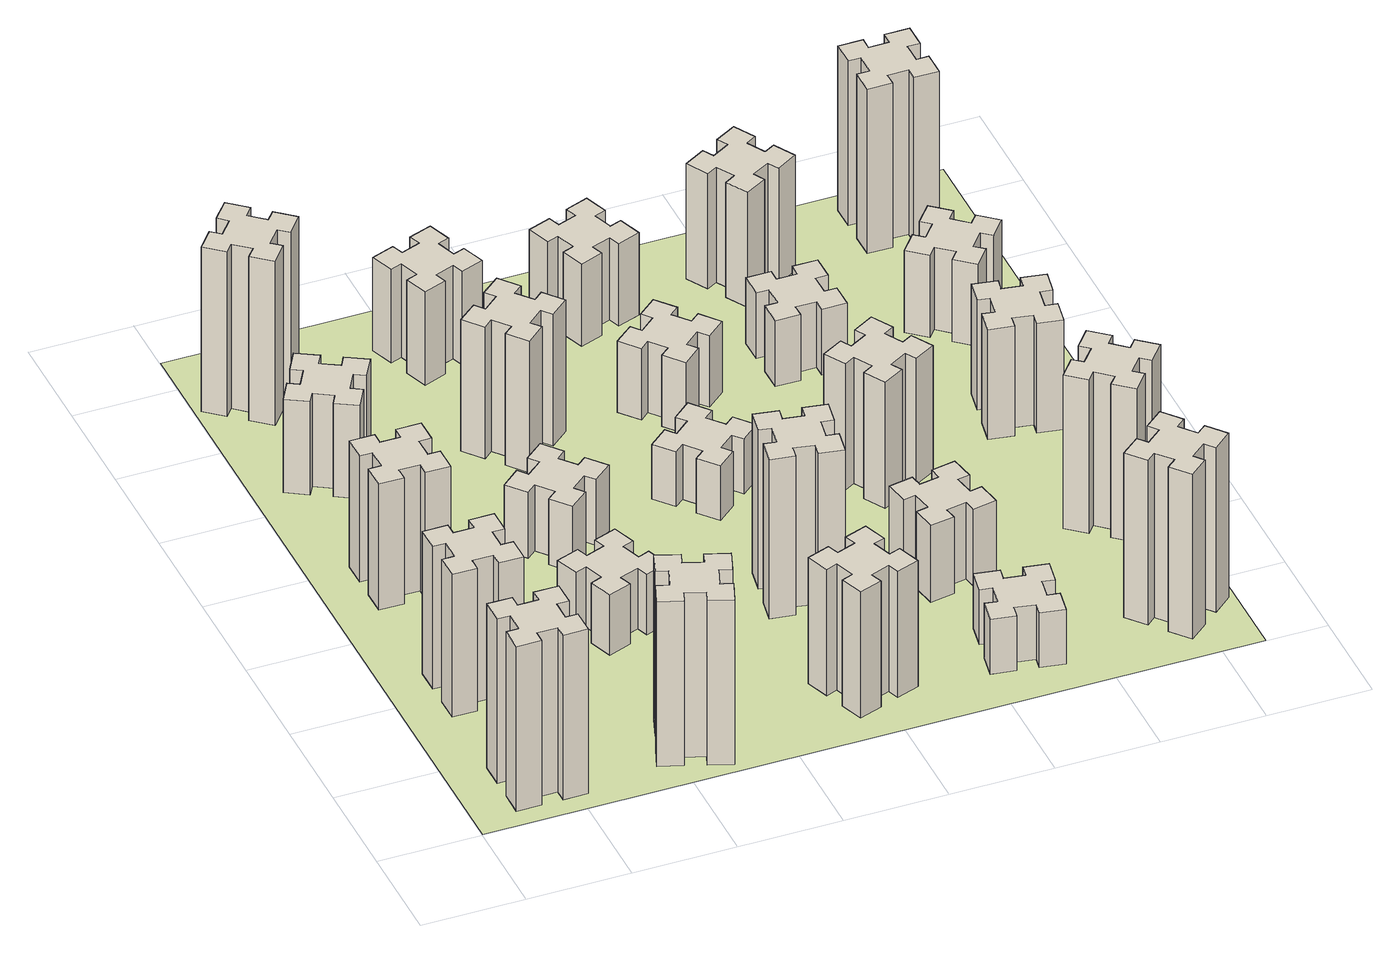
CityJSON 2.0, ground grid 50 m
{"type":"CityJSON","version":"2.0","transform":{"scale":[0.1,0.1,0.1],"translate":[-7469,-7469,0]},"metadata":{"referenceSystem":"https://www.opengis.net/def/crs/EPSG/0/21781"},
"CityObjects":{
"building1":{"type":"Building","attributes":{"class":"1000","function":"1000","usage":"1000","yearOfConstruction":2016,"roofType":"1000","measuredHeight":90,"storeysAboveGround":30,"storeysBelowGround":0},"geometry":[{"type":"Solid","lod":"1","boundaries":[[[[0,1,2,3,4,5,6,7,8,9,10,11,12,13,14,15,16,17,18,19]],[[17,16,20,21]],[[16,15,22,20]],[[15,14,23,22]],[[14,13,24,23]],[[13,12,25,24]],[[12,11,26,25]],[[11,10,27,26]],[[10,9,28,27]],[[9,8,29,28]],[[8,7,30,29]],[[7,6,31,30]],[[6,5,32,31]],[[5,4,33,32]],[[4,3,34,33]],[[3,2,35,34]],[[2,1,36,35]],[[1,0,37,36]],[[0,19,38,37]],[[19,18,39,38]],[[18,17,21,39]],[[24,25,26,27,28,29,30,31,32,33,34,35,36,37,38,39,21,20,22,23]]]]}]},
"building2":{"type":"Building","attributes":{"class":"1000","function":"1000","usage":"1000","yearOfConstruction":2016,"roofType":"1000","measuredHeight":78,"storeysAboveGround":30,"storeysBelowGround":0},"geometry":[{"type":"Solid","lod":"1","boundaries":[[[[40,41,42,43,44,45,46,47,48,49,50,51,52,53,54,55,56,57,58,59]],[[57,56,60,61]],[[56,55,62,60]],[[55,54,63,62]],[[54,53,64,63]],[[53,52,65,64]],[[52,51,66,65]],[[51,50,67,66]],[[50,49,68,67]],[[49,48,69,68]],[[48,47,70,69]],[[47,46,71,70]],[[46,45,72,71]],[[45,44,73,72]],[[44,43,74,73]],[[43,42,75,74]],[[42,41,76,75]],[[41,40,77,76]],[[40,59,78,77]],[[59,58,79,78]],[[58,57,61,79]],[[64,65,66,67,68,69,70,71,72,73,74,75,76,77,78,79,61,60,62,63]]]]}]},
"building3":{"type":"Building","attributes":{"class":"1000","function":"1000","usage":"1000","yearOfConstruction":2016,"roofType":"1000","measuredHeight":69,"storeysAboveGround":30,"storeysBelowGround":0},"geometry":[{"type":"Solid","lod":"1","boundaries":[[[[80,81,82,83,84,85,86,87,88,89,90,91,92,93,94,95,96,97,98,99]],[[97,96,100,101]],[[96,95,102,100]],[[95,94,103,102]],[[94,93,104,103]],[[93,92,105,104]],[[92,91,106,105]],[[91,90,107,106]],[[90,89,108,107]],[[89,88,109,108]],[[88,87,110,109]],[[87,86,111,110]],[[86,85,112,111]],[[85,84,113,112]],[[84,83,114,113]],[[83,82,115,114]],[[82,81,116,115]],[[81,80,117,116]],[[80,99,118,117]],[[99,98,119,118]],[[98,97,101,119]],[[104,105,106,107,108,109,110,111,112,113,114,115,116,117,118,119,101,100,102,103]]]]}]},
"building4":{"type":"Building","attributes":{"class":"1000","function":"1000","usage":"1000","yearOfConstruction":2016,"roofType":"1000","measuredHeight":51,"storeysAboveGround":30,"storeysBelowGround":0},"geometry":[{"type":"Solid","lod":"1","boundaries":[[[[120,121,122,123,124,125,126,127,128,129,130,131,132,133,134,135,136,137,138,139]],[[137,136,140,141]],[[136,135,142,140]],[[135,134,143,142]],[[134,133,144,143]],[[133,132,145,144]],[[132,131,146,145]],[[131,130,147,146]],[[130,129,148,147]],[[129,128,149,148]],[[128,127,150,149]],[[127,126,151,150]],[[126,125,152,151]],[[125,124,153,152]],[[124,123,154,153]],[[123,122,155,154]],[[122,121,156,155]],[[121,120,157,156]],[[120,139,158,157]],[[139,138,159,158]],[[138,137,141,159]],[[144,145,146,147,148,149,150,151,152,153,154,155,156,157,158,159,141,140,142,143]]]]}]},
"building5":{"type":"Building","attributes":{"class":"1000","function":"1000","usage":"1000","yearOfConstruction":2016,"roofType":"1000","measuredHeight":90,"storeysAboveGround":30,"storeysBelowGround":0},"geometry":[{"type":"Solid","lod":"1","boundaries":[[[[160,161,162,163,164,165,166,167,168,169,170,171,172,173,174,175,176,177,178,179]],[[177,176,180,181]],[[176,175,182,180]],[[175,174,183,182]],[[174,173,184,183]],[[173,172,185,184]],[[172,171,186,185]],[[171,170,187,186]],[[170,169,188,187]],[[169,168,189,188]],[[168,167,190,189]],[[167,166,191,190]],[[166,165,192,191]],[[165,164,193,192]],[[164,163,194,193]],[[163,162,195,194]],[[162,161,196,195]],[[161,160,197,196]],[[160,179,198,197]],[[179,178,199,198]],[[178,177,181,199]],[[184,185,186,187,188,189,190,191,192,193,194,195,196,197,198,199,181,180,182,183]]]]}]},
"building6":{"type":"Building","attributes":{"class":"1000","function":"1000","usage":"1000","yearOfConstruction":2016,"roofType":"1000","measuredHeight":90,"storeysAboveGround":30,"storeysBelowGround":0},"geometry":[{"type":"Solid","lod":"1","boundaries":[[[[200,201,202,203,204,205,206,207,208,209,210,211,212,213,214,215,216,217,218,219]],[[217,216,220,221]],[[216,215,222,220]],[[215,214,223,222]],[[214,213,224,223]],[[213,212,225,224]],[[212,211,226,225]],[[211,210,227,226]],[[210,209,228,227]],[[209,208,229,228]],[[208,207,230,229]],[[207,206,231,230]],[[206,205,232,231]],[[205,204,233,232]],[[204,203,234,233]],[[203,202,235,234]],[[202,201,236,235]],[[201,200,237,236]],[[200,219,238,237]],[[219,218,239,238]],[[218,217,221,239]],[[224,225,226,227,228,229,230,231,232,233,234,235,236,237,238,239,221,220,222,223]]]]}]},
"building7":{"type":"Building","attributes":{"class":"1000","function":"1000","usage":"1000","yearOfConstruction":2016,"roofType":"1000","measuredHeight":33,"storeysAboveGround":30,"storeysBelowGround":0},"geometry":[{"type":"Solid","lod":"1","boundaries":[[[[240,241,242,243,244,245,246,247,248,249,250,251,252,253,254,255,256,257,258,259]],[[257,256,260,261]],[[256,255,262,260]],[[255,254,263,262]],[[254,253,264,263]],[[253,252,265,264]],[[252,251,266,265]],[[251,250,267,266]],[[250,249,268,267]],[[249,248,269,268]],[[248,247,270,269]],[[247,246,271,270]],[[246,245,272,271]],[[245,244,273,272]],[[244,243,274,273]],[[243,242,275,274]],[[242,241,276,275]],[[241,240,277,276]],[[240,259,278,277]],[[259,258,279,278]],[[258,257,261,279]],[[264,265,266,267,268,269,270,271,272,273,274,275,276,277,278,279,261,260,262,263]]]]}]},
"building8":{"type":"Building","attributes":{"class":"1000","function":"1000","usage":"1000","yearOfConstruction":2016,"roofType":"1000","measuredHeight":36,"storeysAboveGround":30,"storeysBelowGround":0},"geometry":[{"type":"Solid","lod":"1","boundaries":[[[[280,281,282,283,284,285,286,287,288,289,290,291,292,293,294,295,296,297,298,299]],[[297,296,300,301]],[[296,295,302,300]],[[295,294,303,302]],[[294,293,304,303]],[[293,292,305,304]],[[292,291,306,305]],[[291,290,307,306]],[[290,289,308,307]],[[289,288,309,308]],[[288,287,310,309]],[[287,286,311,310]],[[286,285,312,311]],[[285,284,313,312]],[[284,283,314,313]],[[283,282,315,314]],[[282,281,316,315]],[[281,280,317,316]],[[280,299,318,317]],[[299,298,319,318]],[[298,297,301,319]],[[304,305,306,307,308,309,310,311,312,313,314,315,316,317,318,319,301,300,302,303]]]]}]},
"building9":{"type":"Building","attributes":{"class":"1000","function":"1000","usage":"1000","yearOfConstruction":2016,"roofType":"1000","measuredHeight":72,"storeysAboveGround":30,"storeysBelowGround":0},"geometry":[{"type":"Solid","lod":"1","boundaries":[[[[320,321,322,323,324,325,326,327,328,329,330,331,332,333,334,335,336,337,338,339]],[[337,336,340,341]],[[336,335,342,340]],[[335,334,343,342]],[[334,333,344,343]],[[333,332,345,344]],[[332,331,346,345]],[[331,330,347,346]],[[330,329,348,347]],[[329,328,349,348]],[[328,327,350,349]],[[327,326,351,350]],[[326,325,352,351]],[[325,324,353,352]],[[324,323,354,353]],[[323,322,355,354]],[[322,321,356,355]],[[321,320,357,356]],[[320,339,358,357]],[[339,338,359,358]],[[338,337,341,359]],[[344,345,346,347,348,349,350,351,352,353,354,355,356,357,358,359,341,340,342,343]]]]}]},
"building10":{"type":"Building","attributes":{"class":"1000","function":"1000","usage":"1000","yearOfConstruction":2016,"roofType":"1000","measuredHeight":69,"storeysAboveGround":30,"storeysBelowGround":0},"geometry":[{"type":"Solid","lod":"1","boundaries":[[[[360,361,362,363,364,365,366,367,368,369,370,371,372,373,374,375,376,377,378,379]],[[377,376,380,381]],[[376,375,382,380]],[[375,374,383,382]],[[374,373,384,383]],[[373,372,385,384]],[[372,371,386,385]],[[371,370,387,386]],[[370,369,388,387]],[[369,368,389,388]],[[368,367,390,389]],[[367,366,391,390]],[[366,365,392,391]],[[365,364,393,392]],[[364,363,394,393]],[[363,362,395,394]],[[362,361,396,395]],[[361,360,397,396]],[[360,379,398,397]],[[379,378,399,398]],[[378,377,381,399]],[[384,385,386,387,388,389,390,391,392,393,394,395,396,397,398,399,381,380,382,383]]]]}]},
"building11":{"type":"Building","attributes":{"class":"1000","function":"1000","usage":"1000","yearOfConstruction":2016,"roofType":"1000","measuredHeight":51,"storeysAboveGround":30,"storeysBelowGround":0},"geometry":[{"type":"Solid","lod":"1","boundaries":[[[[400,401,402,403,404,405,406,407,408,409,410,411,412,413,414,415,416,417,418,419]],[[417,416,420,421]],[[416,415,422,420]],[[415,414,423,422]],[[414,413,424,423]],[[413,412,425,424]],[[412,411,426,425]],[[411,410,427,426]],[[410,409,428,427]],[[409,408,429,428]],[[408,407,430,429]],[[407,406,431,430]],[[406,405,432,431]],[[405,404,433,432]],[[404,403,434,433]],[[403,402,435,434]],[[402,401,436,435]],[[401,400,437,436]],[[400,419,438,437]],[[419,418,439,438]],[[418,417,421,439]],[[424,425,426,427,428,429,430,431,432,433,434,435,436,437,438,439,421,420,422,423]]]]}]},
"building12":{"type":"Building","attributes":{"class":"1000","function":"1000","usage":"1000","yearOfConstruction":2016,"roofType":"1000","measuredHeight":87,"storeysAboveGround":30,"storeysBelowGround":0},"geometry":[{"type":"Solid","lod":"1","boundaries":[[[[440,441,442,443,444,445,446,447,448,449,450,451,452,453,454,455,456,457,458,459]],[[457,456,460,461]],[[456,455,462,460]],[[455,454,463,462]],[[454,453,464,463]],[[453,452,465,464]],[[452,451,466,465]],[[451,450,467,466]],[[450,449,468,467]],[[449,448,469,468]],[[448,447,470,469]],[[447,446,471,470]],[[446,445,472,471]],[[445,444,473,472]],[[444,443,474,473]],[[443,442,475,474]],[[442,441,476,475]],[[441,440,477,476]],[[440,459,478,477]],[[459,458,479,478]],[[458,457,461,479]],[[464,465,466,467,468,469,470,471,472,473,474,475,476,477,478,479,461,460,462,463]]]]}]},
"building13":{"type":"Building","attributes":{"class":"1000","function":"1000","usage":"1000","yearOfConstruction":2016,"roofType":"1000","measuredHeight":30,"storeysAboveGround":30,"storeysBelowGround":0},"geometry":[{"type":"Solid","lod":"1","boundaries":[[[[480,481,482,483,484,485,486,487,488,489,490,491,492,493,494,495,496,497,498,499]],[[497,496,500,501]],[[496,495,502,500]],[[495,494,503,502]],[[494,493,504,503]],[[493,492,505,504]],[[492,491,506,505]],[[491,490,507,506]],[[490,489,508,507]],[[489,488,509,508]],[[488,487,510,509]],[[487,486,511,510]],[[486,485,512,511]],[[485,484,513,512]],[[484,483,514,513]],[[483,482,515,514]],[[482,481,516,515]],[[481,480,517,516]],[[480,499,518,517]],[[499,498,519,518]],[[498,497,501,519]],[[504,505,506,507,508,509,510,511,512,513,514,515,516,517,518,519,501,500,502,503]]]]}]},
"building14":{"type":"Building","attributes":{"class":"1000","function":"1000","usage":"1000","yearOfConstruction":2016,"roofType":"1000","measuredHeight":39,"storeysAboveGround":30,"storeysBelowGround":0},"geometry":[{"type":"Solid","lod":"1","boundaries":[[[[520,521,522,523,524,525,526,527,528,529,530,531,532,533,534,535,536,537,538,539]],[[537,536,540,541]],[[536,535,542,540]],[[535,534,543,542]],[[534,533,544,543]],[[533,532,545,544]],[[532,531,546,545]],[[531,530,547,546]],[[530,529,548,547]],[[529,528,549,548]],[[528,527,550,549]],[[527,526,551,550]],[[526,525,552,551]],[[525,524,553,552]],[[524,523,554,553]],[[523,522,555,554]],[[522,521,556,555]],[[521,520,557,556]],[[520,539,558,557]],[[539,538,559,558]],[[538,537,541,559]],[[544,545,546,547,548,549,550,551,552,553,554,555,556,557,558,559,541,540,542,543]]]]}]},
"building15":{"type":"Building","attributes":{"class":"1000","function":"1000","usage":"1000","yearOfConstruction":2016,"roofType":"1000","measuredHeight":30,"storeysAboveGround":30,"storeysBelowGround":0},"geometry":[{"type":"Solid","lod":"1","boundaries":[[[[560,561,562,563,564,565,566,567,568,569,570,571,572,573,574,575,576,577,578,579]],[[577,576,580,581]],[[576,575,582,580]],[[575,574,583,582]],[[574,573,584,583]],[[573,572,585,584]],[[572,571,586,585]],[[571,570,587,586]],[[570,569,588,587]],[[569,568,589,588]],[[568,567,590,589]],[[567,566,591,590]],[[566,565,592,591]],[[565,564,593,592]],[[564,563,594,593]],[[563,562,595,594]],[[562,561,596,595]],[[561,560,597,596]],[[560,579,598,597]],[[579,578,599,598]],[[578,577,581,599]],[[584,585,586,587,588,589,590,591,592,593,594,595,596,597,598,599,581,580,582,583]]]]}]},
"building16":{"type":"Building","attributes":{"class":"1000","function":"1000","usage":"1000","yearOfConstruction":2016,"roofType":"1000","measuredHeight":45,"storeysAboveGround":30,"storeysBelowGround":0},"geometry":[{"type":"Solid","lod":"1","boundaries":[[[[600,601,602,603,604,605,606,607,608,609,610,611,612,613,614,615,616,617,618,619]],[[617,616,620,621]],[[616,615,622,620]],[[615,614,623,622]],[[614,613,624,623]],[[613,612,625,624]],[[612,611,626,625]],[[611,610,627,626]],[[610,609,628,627]],[[609,608,629,628]],[[608,607,630,629]],[[607,606,631,630]],[[606,605,632,631]],[[605,604,633,632]],[[604,603,634,633]],[[603,602,635,634]],[[602,601,636,635]],[[601,600,637,636]],[[600,619,638,637]],[[619,618,639,638]],[[618,617,621,639]],[[624,625,626,627,628,629,630,631,632,633,634,635,636,637,638,639,621,620,622,623]]]]}]},
"building17":{"type":"Building","attributes":{"class":"1000","function":"1000","usage":"1000","yearOfConstruction":2016,"roofType":"1000","measuredHeight":42,"storeysAboveGround":30,"storeysBelowGround":0},"geometry":[{"type":"Solid","lod":"1","boundaries":[[[[640,641,642,643,644,645,646,647,648,649,650,651,652,653,654,655,656,657,658,659]],[[657,656,660,661]],[[656,655,662,660]],[[655,654,663,662]],[[654,653,664,663]],[[653,652,665,664]],[[652,651,666,665]],[[651,650,667,666]],[[650,649,668,667]],[[649,648,669,668]],[[648,647,670,669]],[[647,646,671,670]],[[646,645,672,671]],[[645,644,673,672]],[[644,643,674,673]],[[643,642,675,674]],[[642,641,676,675]],[[641,640,677,676]],[[640,659,678,677]],[[659,658,679,678]],[[658,657,661,679]],[[664,665,666,667,668,669,670,671,672,673,674,675,676,677,678,679,661,660,662,663]]]]}]},
"building18":{"type":"Building","attributes":{"class":"1000","function":"1000","usage":"1000","yearOfConstruction":2016,"roofType":"1000","measuredHeight":69,"storeysAboveGround":30,"storeysBelowGround":0},"geometry":[{"type":"Solid","lod":"1","boundaries":[[[[680,681,682,683,684,685,686,687,688,689,690,691,692,693,694,695,696,697,698,699]],[[697,696,700,701]],[[696,695,702,700]],[[695,694,703,702]],[[694,693,704,703]],[[693,692,705,704]],[[692,691,706,705]],[[691,690,707,706]],[[690,689,708,707]],[[689,688,709,708]],[[688,687,710,709]],[[687,686,711,710]],[[686,685,712,711]],[[685,684,713,712]],[[684,683,714,713]],[[683,682,715,714]],[[682,681,716,715]],[[681,680,717,716]],[[680,699,718,717]],[[699,698,719,718]],[[698,697,701,719]],[[704,705,706,707,708,709,710,711,712,713,714,715,716,717,718,719,701,700,702,703]]]]}]},
"building19":{"type":"Building","attributes":{"class":"1000","function":"1000","usage":"1000","yearOfConstruction":2016,"roofType":"1000","measuredHeight":36,"storeysAboveGround":30,"storeysBelowGround":0},"geometry":[{"type":"Solid","lod":"1","boundaries":[[[[720,721,722,723,724,725,726,727,728,729,730,731,732,733,734,735,736,737,738,739]],[[737,736,740,741]],[[736,735,742,740]],[[735,734,743,742]],[[734,733,744,743]],[[733,732,745,744]],[[732,731,746,745]],[[731,730,747,746]],[[730,729,748,747]],[[729,728,749,748]],[[728,727,750,749]],[[727,726,751,750]],[[726,725,752,751]],[[725,724,753,752]],[[724,723,754,753]],[[723,722,755,754]],[[722,721,756,755]],[[721,720,757,756]],[[720,739,758,757]],[[739,738,759,758]],[[738,737,741,759]],[[744,745,746,747,748,749,750,751,752,753,754,755,756,757,758,759,741,740,742,743]]]]}]},
"building20":{"type":"Building","attributes":{"class":"1000","function":"1000","usage":"1000","yearOfConstruction":2016,"roofType":"1000","measuredHeight":90,"storeysAboveGround":30,"storeysBelowGround":0},"geometry":[{"type":"Solid","lod":"1","boundaries":[[[[760,761,762,763,764,765,766,767,768,769,770,771,772,773,774,775,776,777,778,779]],[[777,776,780,781]],[[776,775,782,780]],[[775,774,783,782]],[[774,773,784,783]],[[773,772,785,784]],[[772,771,786,785]],[[771,770,787,786]],[[770,769,788,787]],[[769,768,789,788]],[[768,767,790,789]],[[767,766,791,790]],[[766,765,792,791]],[[765,764,793,792]],[[764,763,794,793]],[[763,762,795,794]],[[762,761,796,795]],[[761,760,797,796]],[[760,779,798,797]],[[779,778,799,798]],[[778,777,781,799]],[[784,785,786,787,788,789,790,791,792,793,794,795,796,797,798,799,781,780,782,783]]]]}]},
"building21":{"type":"Building","attributes":{"class":"1000","function":"1000","usage":"1000","yearOfConstruction":2016,"roofType":"1000","measuredHeight":63,"storeysAboveGround":30,"storeysBelowGround":0},"geometry":[{"type":"Solid","lod":"1","boundaries":[[[[800,801,802,803,804,805,806,807,808,809,810,811,812,813,814,815,816,817,818,819]],[[817,816,820,821]],[[816,815,822,820]],[[815,814,823,822]],[[814,813,824,823]],[[813,812,825,824]],[[812,811,826,825]],[[811,810,827,826]],[[810,809,828,827]],[[809,808,829,828]],[[808,807,830,829]],[[807,806,831,830]],[[806,805,832,831]],[[805,804,833,832]],[[804,803,834,833]],[[803,802,835,834]],[[802,801,836,835]],[[801,800,837,836]],[[800,819,838,837]],[[819,818,839,838]],[[818,817,821,839]],[[824,825,826,827,828,829,830,831,832,833,834,835,836,837,838,839,821,820,822,823]]]]}]},
"building22":{"type":"Building","attributes":{"class":"1000","function":"1000","usage":"1000","yearOfConstruction":2016,"roofType":"1000","measuredHeight":84,"storeysAboveGround":30,"storeysBelowGround":0},"geometry":[{"type":"Solid","lod":"1","boundaries":[[[[840,841,842,843,844,845,846,847,848,849,850,851,852,853,854,855,856,857,858,859]],[[857,856,860,861]],[[856,855,862,860]],[[855,854,863,862]],[[854,853,864,863]],[[853,852,865,864]],[[852,851,866,865]],[[851,850,867,866]],[[850,849,868,867]],[[849,848,869,868]],[[848,847,870,869]],[[847,846,871,870]],[[846,845,872,871]],[[845,844,873,872]],[[844,843,874,873]],[[843,842,875,874]],[[842,841,876,875]],[[841,840,877,876]],[[840,859,878,877]],[[859,858,879,878]],[[858,857,861,879]],[[864,865,866,867,868,869,870,871,872,873,874,875,876,877,878,879,861,860,862,863]]]]}]},
"building23":{"type":"Building","attributes":{"class":"1000","function":"1000","usage":"1000","yearOfConstruction":2016,"roofType":"1000","measuredHeight":60,"storeysAboveGround":30,"storeysBelowGround":0},"geometry":[{"type":"Solid","lod":"1","boundaries":[[[[880,881,882,883,884,885,886,887,888,889,890,891,892,893,894,895,896,897,898,899]],[[897,896,900,901]],[[896,895,902,900]],[[895,894,903,902]],[[894,893,904,903]],[[893,892,905,904]],[[892,891,906,905]],[[891,890,907,906]],[[890,889,908,907]],[[889,888,909,908]],[[888,887,910,909]],[[887,886,911,910]],[[886,885,912,911]],[[885,884,913,912]],[[884,883,914,913]],[[883,882,915,914]],[[882,881,916,915]],[[881,880,917,916]],[[880,899,918,917]],[[899,898,919,918]],[[898,897,901,919]],[[904,905,906,907,908,909,910,911,912,913,914,915,916,917,918,919,901,900,902,903]]]]}]},
"building24":{"type":"Building","attributes":{"class":"1000","function":"1000","usage":"1000","yearOfConstruction":2016,"roofType":"1000","measuredHeight":45,"storeysAboveGround":30,"storeysBelowGround":0},"geometry":[{"type":"Solid","lod":"1","boundaries":[[[[920,921,922,923,924,925,926,927,928,929,930,931,932,933,934,935,936,937,938,939]],[[937,936,940,941]],[[936,935,942,940]],[[935,934,943,942]],[[934,933,944,943]],[[933,932,945,944]],[[932,931,946,945]],[[931,930,947,946]],[[930,929,948,947]],[[929,928,949,948]],[[928,927,950,949]],[[927,926,951,950]],[[926,925,952,951]],[[925,924,953,952]],[[924,923,954,953]],[[923,922,955,954]],[[922,921,956,955]],[[921,920,957,956]],[[920,939,958,957]],[[939,938,959,958]],[[938,937,941,959]],[[944,945,946,947,948,949,950,951,952,953,954,955,956,957,958,959,941,940,942,943]]]]}]},
"building25":{"type":"Building","attributes":{"class":"1000","function":"1000","usage":"1000","yearOfConstruction":2016,"roofType":"1000","measuredHeight":90,"storeysAboveGround":30,"storeysBelowGround":0},"geometry":[{"type":"Solid","lod":"1","boundaries":[[[[960,961,962,963,964,965,966,967,968,969,970,971,972,973,974,975,976,977,978,979]],[[977,976,980,981]],[[976,975,982,980]],[[975,974,983,982]],[[974,973,984,983]],[[973,972,985,984]],[[972,971,986,985]],[[971,970,987,986]],[[970,969,988,987]],[[969,968,989,988]],[[968,967,990,989]],[[967,966,991,990]],[[966,965,992,991]],[[965,964,993,992]],[[964,963,994,993]],[[963,962,995,994]],[[962,961,996,995]],[[961,960,997,996]],[[960,979,998,997]],[[979,978,999,998]],[[978,977,981,999]],[[984,985,986,987,988,989,990,991,992,993,994,995,996,997,998,999,981,980,982,983]]]]}]},
"landuse1":{"type":"LandUse","attributes":{"name":"plot1","function":"1010"},"geometry":[{"type":"MultiSurface","lod":"1","boundaries":[[[1000,1001,1002,1003]]]}]}
},
"vertices":[
[265,325,0],[265,225,0],[205,225,0],[205,105,0],[325,105,0],[325,165,0],[425,165,0],[425,105,0],[545,105,0],[545,225,0],[485,225,0],[485,325,0],[545,325,0],[545,445,0],[425,445,0],[425,385,0],[325,385,0],[325,445,0],[205,445,0],[205,325,0],[325,385,900],[325,445,900],[425,385,900],[425,445,900],[545,445,900],[545,325,900],[485,325,900],[485,225,900],[545,225,900],[545,105,900],[425,105,900],[425,165,900],[325,165,900],[325,105,900],[205,105,900],[205,225,900],[265,225,900],[265,325,900],[205,325,900],[205,445,900],
[265,1065,0],[265,965,0],[205,965,0],[205,845,0],[325,845,0],[325,905,0],[425,905,0],[425,845,0],[545,845,0],[545,965,0],[485,965,0],[485,1065,0],[545,1065,0],[545,1185,0],[425,1185,0],[425,1125,0],[325,1125,0],[325,1185,0],[205,1185,0],[205,1065,0],[325,1125,780],[325,1185,780],[425,1125,780],[425,1185,780],[545,1185,780],[545,1065,780],[485,1065,780],[485,965,780],[545,965,780],[545,845,780],[425,845,780],[425,905,780],[325,905,780],[325,845,780],[205,845,780],[205,965,780],[265,965,780],[265,1065,780],[205,1065,780],[205,1185,780],
[325,1745,0],[425,1745,0],[425,1685,0],[545,1685,0],[545,1805,0],[485,1805,0],[485,1905,0],[545,1905,0],[545,2025,0],[425,2025,0],[425,1965,0],[325,1965,0],[325,2025,0],[205,2025,0],[205,1905,0],[265,1905,0],[265,1805,0],[205,1805,0],[205,1685,0],[325,1685,0],[265,1805,690],[205,1805,690],[265,1905,690],[205,1905,690],[205,2025,690],[325,2025,690],[325,1965,690],[425,1965,690],[425,2025,690],[545,2025,690],[545,1905,690],[485,1905,690],[485,1805,690],[545,1805,690],[545,1685,690],[425,1685,690],[425,1745,690],[325,1745,690],[325,1685,690],[205,1685,690],
[446,2597,0],[496,2684,0],[548,2654,0],[608,2758,0],[504,2818,0],[474,2766,0],[387,2816,0],[417,2868,0],[313,2928,0],[253,2824,0],[305,2794,0],[255,2707,0],[203,2737,0],[143,2633,0],[247,2573,0],[277,2625,0],[364,2575,0],[334,2523,0],[438,2463,0],[498,2567,0],[364,2575,510],[334,2523,510],[277,2625,510],[247,2573,510],[143,2633,510],[203,2737,510],[255,2707,510],[305,2794,510],[253,2824,510],[313,2928,510],[417,2868,510],[387,2816,510],[474,2766,510],[504,2818,510],[608,2758,510],[548,2654,510],[496,2684,510],[446,2597,510],[498,2567,510],[438,2463,510],
[1029,360,0],[995,266,0],[939,287,0],[897,174,0],[1010,133,0],[1031,189,0],[1125,155,0],[1104,99,0],[1217,57,0],[1258,170,0],[1202,191,0],[1236,285,0],[1292,264,0],[1333,377,0],[1220,418,0],[1200,362,0],[1106,396,0],[1127,452,0],[1014,493,0],[973,380,0],[1106,396,900],[1127,452,900],[1200,362,900],[1220,418,900],[1333,377,900],[1292,264,900],[1236,285,900],[1202,191,900],[1258,170,900],[1217,57,900],[1104,99,900],[1125,155,900],[1031,189,900],[1010,133,900],[897,174,900],[939,287,900],[995,266,900],[1029,360,900],[973,380,900],[1014,493,900],
[384,3387,0],[308,3452,0],[346,3498,0],[254,3575,0],[177,3483,0],[223,3444,0],[159,3368,0],[113,3406,0],[36,3314,0],[128,3237,0],[166,3283,0],[243,3219,0],[204,3173,0],[296,3096,0],[373,3188,0],[327,3226,0],[392,3303,0],[438,3264,0],[515,3356,0],[423,3433,0],[392,3303,900],[438,3264,900],[327,3226,900],[373,3188,900],[296,3096,900],[204,3173,900],[243,3219,900],[166,3283,900],[128,3237,900],[36,3314,900],[113,3406,900],[159,3368,900],[223,3444,900],[177,3483,900],[254,3575,900],[346,3498,900],[308,3452,900],[384,3387,900],[423,3433,900],[515,3356,900],
[1125,1336,0],[1031,1302,0],[1010,1358,0],[897,1317,0],[939,1204,0],[995,1225,0],[1029,1131,0],[973,1110,0],[1014,997,0],[1127,1039,0],[1106,1095,0],[1200,1129,0],[1220,1073,0],[1333,1114,0],[1292,1227,0],[1236,1206,0],[1202,1300,0],[1258,1320,0],[1217,1433,0],[1104,1392,0],[1202,1300,330],[1258,1320,330],[1236,1206,330],[1292,1227,330],[1333,1114,330],[1220,1073,330],[1200,1129,330],[1106,1095,330],[1127,1039,330],[1014,997,330],[973,1110,330],[1029,1131,330],[995,1225,330],[939,1204,330],[897,1317,330],[1010,1358,330],[1031,1302,330],[1125,1336,330],[1104,1392,330],[1217,1433,330],
[1083,1972,0],[1006,1907,0],[968,1953,0],[876,1876,0],[953,1784,0],[999,1823,0],[1063,1746,0],[1017,1708,0],[1094,1616,0],[1186,1693,0],[1148,1739,0],[1224,1803,0],[1263,1757,0],[1355,1834,0],[1278,1926,0],[1232,1888,0],[1167,1964,0],[1213,2003,0],[1136,2095,0],[1044,2018,0],[1167,1964,360],[1213,2003,360],[1232,1888,360],[1278,1926,360],[1355,1834,360],[1263,1757,360],[1224,1803,360],[1148,1739,360],[1186,1693,360],[1094,1616,360],[1017,1708,360],[1063,1746,360],[999,1823,360],[953,1784,360],[876,1876,360],[968,1953,360],[1006,1907,360],[1083,1972,360],[1044,2018,360],[1136,2095,360],
[1099,2563,0],[1163,2486,0],[1117,2448,0],[1194,2356,0],[1286,2433,0],[1248,2479,0],[1324,2543,0],[1363,2497,0],[1455,2574,0],[1378,2666,0],[1332,2628,0],[1267,2704,0],[1313,2743,0],[1236,2835,0],[1144,2758,0],[1183,2712,0],[1106,2647,0],[1068,2693,0],[976,2616,0],[1053,2524,0],[1106,2647,720],[1068,2693,720],[1183,2712,720],[1144,2758,720],[1236,2835,720],[1313,2743,720],[1267,2704,720],[1332,2628,720],[1378,2666,720],[1455,2574,720],[1363,2497,720],[1324,2543,720],[1248,2479,720],[1286,2433,720],[1194,2356,720],[1117,2448,720],[1163,2486,720],[1099,2563,720],[1053,2524,720],[976,2616,720],
[1965,496,0],[1871,462,0],[1850,518,0],[1737,477,0],[1779,364,0],[1835,385,0],[1869,291,0],[1813,270,0],[1854,157,0],[1967,199,0],[1946,255,0],[2040,289,0],[2060,233,0],[2173,274,0],[2132,387,0],[2076,366,0],[2042,460,0],[2098,480,0],[2057,593,0],[1944,552,0],[2042,460,690],[2098,480,690],[2076,366,690],[2132,387,690],[2173,274,690],[2060,233,690],[2040,289,690],[1946,255,690],[1967,199,690],[1854,157,690],[1813,270,690],[1869,291,690],[1835,385,690],[1779,364,690],[1737,477,690],[1850,518,690],[1871,462,690],[1965,496,690],[1944,552,690],[2057,593,690],
[1125,3456,0],[1031,3422,0],[1010,3478,0],[897,3437,0],[939,3324,0],[995,3345,0],[1029,3251,0],[973,3230,0],[1014,3117,0],[1127,3159,0],[1106,3215,0],[1200,3249,0],[1220,3193,0],[1333,3234,0],[1292,3347,0],[1236,3326,0],[1202,3420,0],[1258,3440,0],[1217,3553,0],[1104,3512,0],[1202,3420,510],[1258,3440,510],[1236,3326,510],[1292,3347,510],[1333,3234,510],[1220,3193,510],[1200,3249,510],[1106,3215,510],[1127,3159,510],[1014,3117,510],[973,3230,510],[1029,3251,510],[995,3345,510],[939,3324,510],[897,3437,510],[1010,3478,510],[1031,3422,510],[1125,3456,510],[1104,3512,510],[1217,3553,510],
[2055,1047,0],[2072,1145,0],[2131,1135,0],[2152,1253,0],[2034,1274,0],[2024,1215,0],[1925,1232,0],[1936,1291,0],[1817,1312,0],[1797,1194,0],[1856,1184,0],[1838,1085,0],[1779,1096,0],[1758,977,0],[1877,957,0],[1887,1016,0],[1985,998,0],[1975,939,0],[2093,918,0],[2114,1037,0],[1985,998,870],[1975,939,870],[1887,1016,870],[1877,957,870],[1758,977,870],[1779,1096,870],[1838,1085,870],[1856,1184,870],[1797,1194,870],[1817,1312,870],[1936,1291,870],[1925,1232,870],[2024,1215,870],[2034,1274,870],[2152,1253,870],[2131,1135,870],[2072,1145,870],[2055,1047,870],[2114,1037,870],[2093,918,870],
[1972,1988,0],[1907,2064,0],[1953,2103,0],[1876,2195,0],[1784,2118,0],[1823,2072,0],[1746,2007,0],[1708,2053,0],[1616,1976,0],[1693,1884,0],[1739,1923,0],[1803,1846,0],[1757,1808,0],[1834,1716,0],[1926,1793,0],[1888,1839,0],[1964,1903,0],[2003,1857,0],[2095,1934,0],[2018,2026,0],[1964,1903,300],[2003,1857,300],[1888,1839,300],[1926,1793,300],[1834,1716,300],[1757,1808,300],[1803,1846,300],[1739,1923,300],[1693,1884,300],[1616,1976,300],[1708,2053,300],[1746,2007,300],[1823,2072,300],[1784,2118,300],[1876,2195,300],[1953,2103,300],[1907,2064,300],[1972,1988,300],[2018,2026,300],[2095,1934,300],
[1988,2479,0],[2064,2543,0],[2103,2497,0],[2195,2574,0],[2118,2666,0],[2072,2628,0],[2007,2704,0],[2053,2743,0],[1976,2835,0],[1884,2758,0],[1923,2712,0],[1846,2647,0],[1808,2693,0],[1716,2616,0],[1793,2524,0],[1839,2563,0],[1903,2486,0],[1857,2448,0],[1934,2356,0],[2026,2433,0],[1903,2486,390],[1857,2448,390],[1839,2563,390],[1793,2524,390],[1716,2616,390],[1808,2693,390],[1846,2647,390],[1923,2712,390],[1884,2758,390],[1976,2835,390],[2053,2743,390],[2007,2704,390],[2072,2628,390],[2118,2666,390],[2195,2574,390],[2103,2497,390],[2064,2543,390],[1988,2479,390],[2026,2433,390],[1934,2356,390],
[2596,444,0],[2578,345,0],[2519,356,0],[2498,237,0],[2617,217,0],[2627,276,0],[2725,258,0],[2715,199,0],[2833,178,0],[2854,297,0],[2795,307,0],[2812,405,0],[2871,395,0],[2892,513,0],[2774,534,0],[2764,475,0],[2665,492,0],[2676,551,0],[2557,572,0],[2537,454,0],[2665,492,300],[2676,551,300],[2764,475,300],[2774,534,300],[2892,513,300],[2871,395,300],[2812,405,300],[2795,307,300],[2854,297,300],[2833,178,300],[2715,199,300],[2725,258,300],[2627,276,300],[2617,217,300],[2498,237,300],[2519,356,300],[2578,345,300],[2596,444,300],[2537,454,300],[2557,572,300],
[1865,3456,0],[1771,3422,0],[1750,3478,0],[1637,3437,0],[1679,3324,0],[1735,3345,0],[1769,3251,0],[1713,3230,0],[1754,3117,0],[1867,3159,0],[1846,3215,0],[1940,3249,0],[1960,3193,0],[2073,3234,0],[2032,3347,0],[1976,3326,0],[1942,3420,0],[1998,3440,0],[1957,3553,0],[1844,3512,0],[1942,3420,450],[1998,3440,450],[1976,3326,450],[2032,3347,450],[2073,3234,450],[1960,3193,450],[1940,3249,450],[1846,3215,450],[1867,3159,450],[1754,3117,450],[1713,3230,450],[1769,3251,450],[1735,3345,450],[1679,3324,450],[1637,3437,450],[1750,3478,450],[1771,3422,450],[1865,3456,450],[1844,3512,450],[1957,3553,450],
[2625,1132,0],[2527,1115,0],[2517,1174,0],[2398,1153,0],[2419,1035,0],[2478,1045,0],[2496,947,0],[2437,937,0],[2457,818,0],[2576,839,0],[2565,898,0],[2664,916,0],[2674,857,0],[2792,877,0],[2771,996,0],[2712,985,0],[2695,1084,0],[2754,1094,0],[2733,1212,0],[2615,1191,0],[2695,1084,420],[2754,1094,420],[2712,985,420],[2771,996,420],[2792,877,420],[2674,857,420],[2664,916,420],[2565,898,420],[2576,839,420],[2457,818,420],[2437,937,420],[2496,947,420],[2478,1045,420],[2419,1035,420],[2398,1153,420],[2517,1174,420],[2527,1115,420],[2625,1132,420],[2615,1191,420],[2733,1212,420],
[2475,1744,0],[2525,1657,0],[2473,1627,0],[2533,1523,0],[2637,1583,0],[2607,1635,0],[2694,1685,0],[2724,1633,0],[2828,1693,0],[2768,1797,0],[2716,1767,0],[2666,1854,0],[2718,1884,0],[2658,1988,0],[2554,1928,0],[2584,1876,0],[2497,1826,0],[2467,1878,0],[2363,1818,0],[2423,1714,0],[2497,1826,690],[2467,1878,690],[2584,1876,690],[2554,1928,690],[2658,1988,690],[2718,1884,690],[2666,1854,690],[2716,1767,690],[2768,1797,690],[2828,1693,690],[2724,1633,690],[2694,1685,690],[2607,1635,690],[2637,1583,690],[2533,1523,690],[2473,1627,690],[2525,1657,690],[2475,1744,690],[2423,1714,690],[2363,1818,690],
[2645,2805,0],[2545,2805,0],[2545,2865,0],[2425,2865,0],[2425,2745,0],[2485,2745,0],[2485,2645,0],[2425,2645,0],[2425,2525,0],[2545,2525,0],[2545,2585,0],[2645,2585,0],[2645,2525,0],[2765,2525,0],[2765,2645,0],[2705,2645,0],[2705,2745,0],[2765,2745,0],[2765,2865,0],[2645,2865,0],[2705,2745,360],[2765,2745,360],[2705,2645,360],[2765,2645,360],[2765,2525,360],[2645,2525,360],[2645,2585,360],[2545,2585,360],[2545,2525,360],[2425,2525,360],[2425,2645,360],[2485,2645,360],[2485,2745,360],[2425,2745,360],[2425,2865,360],[2545,2865,360],[2545,2805,360],[2645,2805,360],[2645,2865,360],[2765,2865,360],
[3468,259,0],[3544,323,0],[3583,277,0],[3675,354,0],[3598,446,0],[3552,408,0],[3487,484,0],[3533,523,0],[3456,615,0],[3364,538,0],[3403,492,0],[3326,427,0],[3288,473,0],[3196,396,0],[3273,304,0],[3319,343,0],[3383,266,0],[3337,228,0],[3414,136,0],[3506,213,0],[3383,266,900],[3337,228,900],[3319,343,900],[3273,304,900],[3196,396,900],[3288,473,900],[3326,427,900],[3403,492,900],[3364,538,900],[3456,615,900],[3533,523,900],[3487,484,900],[3552,408,900],[3598,446,900],[3675,354,900],[3583,277,900],[3544,323,900],[3468,259,900],[3506,213,900],[3414,136,900],
[2716,3347,0],[2666,3434,0],[2718,3464,0],[2658,3568,0],[2554,3508,0],[2584,3456,0],[2497,3406,0],[2467,3458,0],[2363,3398,0],[2423,3294,0],[2475,3324,0],[2525,3237,0],[2473,3207,0],[2533,3103,0],[2637,3163,0],[2607,3215,0],[2694,3265,0],[2724,3213,0],[2828,3273,0],[2768,3377,0],[2694,3265,630],[2724,3213,630],[2607,3215,630],[2637,3163,630],[2533,3103,630],[2473,3207,630],[2525,3237,630],[2475,3324,630],[2423,3294,630],[2363,3398,630],[2467,3458,630],[2497,3406,630],[2584,3456,630],[2554,3508,630],[2658,3568,630],[2718,3464,630],[2666,3434,630],[2716,3347,630],[2768,3377,630],[2828,3273,630],
[3487,1006,0],[3552,1083,0],[3598,1044,0],[3675,1136,0],[3583,1213,0],[3544,1167,0],[3468,1232,0],[3506,1278,0],[3414,1355,0],[3337,1263,0],[3383,1224,0],[3319,1148,0],[3273,1186,0],[3196,1094,0],[3288,1017,0],[3326,1063,0],[3403,999,0],[3364,953,0],[3456,876,0],[3533,968,0],[3403,999,840],[3364,953,840],[3326,1063,840],[3288,1017,840],[3196,1094,840],[3273,1186,840],[3319,1148,840],[3383,1224,840],[3337,1263,840],[3414,1355,840],[3506,1278,840],[3468,1232,840],[3544,1167,840],[3583,1213,840],[3675,1136,840],[3598,1044,840],[3552,1083,840],[3487,1006,840],[3533,968,840],[3456,876,840],
[3267,1856,0],[3365,1838,0],[3355,1779,0],[3473,1758,0],[3494,1877,0],[3435,1887,0],[3452,1985,0],[3511,1975,0],[3532,2093,0],[3414,2114,0],[3404,2055,0],[3305,2072,0],[3316,2131,0],[3197,2152,0],[3177,2034,0],[3236,2024,0],[3218,1925,0],[3159,1936,0],[3138,1817,0],[3257,1797,0],[3218,1925,600],[3159,1936,600],[3236,2024,600],[3177,2034,600],[3197,2152,600],[3316,2131,600],[3305,2072,600],[3404,2055,600],[3414,2114,600],[3532,2093,600],[3511,1975,600],[3452,1985,600],[3435,1887,600],[3494,1877,600],[3473,1758,600],[3355,1779,600],[3365,1838,600],[3267,1856,600],[3257,1797,600],[3138,1817,600],
[3444,2747,0],[3368,2812,0],[3406,2858,0],[3314,2935,0],[3237,2843,0],[3283,2804,0],[3219,2728,0],[3173,2766,0],[3096,2674,0],[3188,2597,0],[3226,2643,0],[3303,2579,0],[3264,2533,0],[3356,2456,0],[3433,2548,0],[3387,2586,0],[3452,2663,0],[3498,2624,0],[3575,2716,0],[3483,2793,0],[3452,2663,450],[3498,2624,450],[3387,2586,450],[3433,2548,450],[3356,2456,450],[3264,2533,450],[3303,2579,450],[3226,2643,450],[3188,2597,450],[3096,2674,450],[3173,2766,450],[3219,2728,450],[3283,2804,450],[3237,2843,450],[3314,2935,450],[3406,2858,450],[3368,2812,450],[3444,2747,450],[3483,2793,450],[3575,2716,450],
[3285,3325,0],[3385,3325,0],[3385,3265,0],[3505,3265,0],[3505,3385,0],[3445,3385,0],[3445,3485,0],[3505,3485,0],[3505,3605,0],[3385,3605,0],[3385,3545,0],[3285,3545,0],[3285,3605,0],[3165,3605,0],[3165,3485,0],[3225,3485,0],[3225,3385,0],[3165,3385,0],[3165,3265,0],[3285,3265,0],[3225,3385,900],[3165,3385,900],[3225,3485,900],[3165,3485,900],[3165,3605,900],[3285,3605,900],[3285,3545,900],[3385,3545,900],[3385,3605,900],[3505,3605,900],[3505,3485,900],[3445,3485,900],[3445,3385,900],[3505,3385,900],[3505,3265,900],[3385,3265,900],[3385,3325,900],[3285,3325,900],[3285,3265,900],[3165,3265,900],
[5,3705,0],[3705,3705,0],[3705,5,0],[5,5,0]
]}
